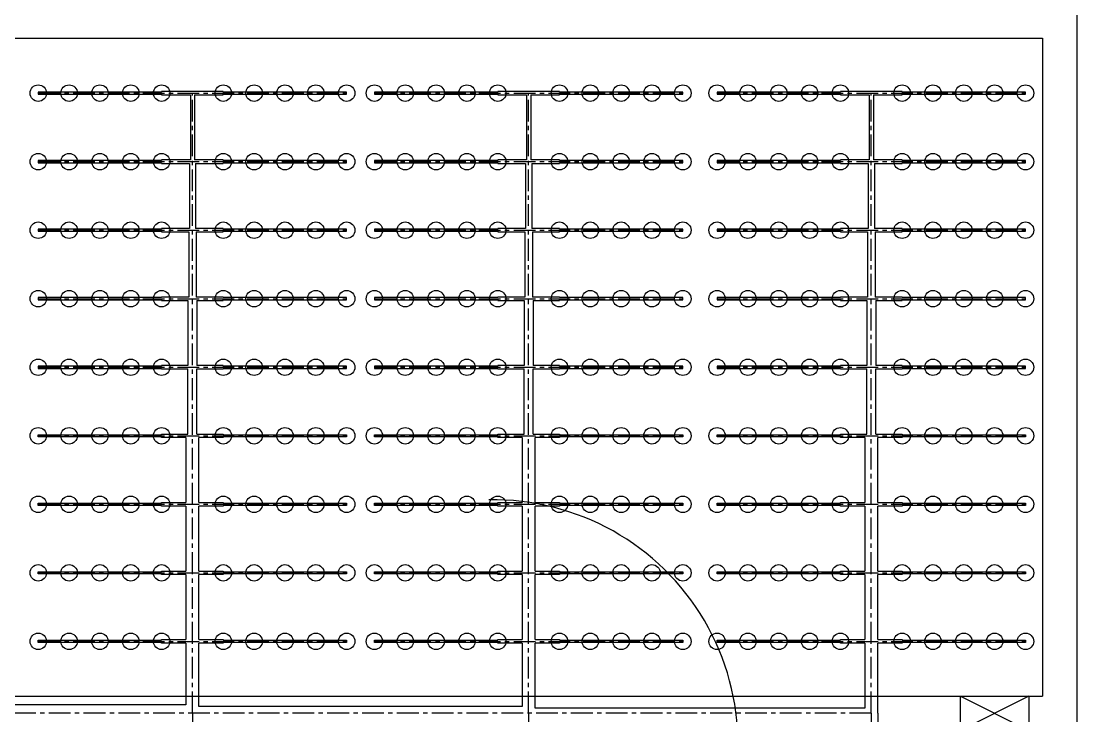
# Model space of a CAD drawing. Header units: millimetres. Extents: x -299291 to 688124, y -407813 to 623474.
# Drawn here: x 251554 to 266959, y 227644 to 237782 of the extents above; entities that cross this region are included whole.
import ezdxf

# ---------------------------------------------------------------- set-up
doc = ezdxf.new("R2010")
doc.units = ezdxf.units.MM
doc.linetypes.add('CENTER', pattern=[50.8, 31.75, -6.35, 6.35, -6.35])
doc.layers.add('轴线', color=6, linetype='CENTER')

msp = doc.modelspace()

# ---------------------------------------------------------------- linework, layer by layer
at = {"lineweight": -3}
for p, q in [((266959.037, 241082.906), (266959.037, 215182.062)), ((266459.037, 237532.406), (266459.037, 227931.406))]:
    msp.add_line(p, q, dxfattribs=at)
at = {"lineweight": -3, "ltscale": 100}
for p, q in [((186459.037, 237532.406), (266459.037, 237532.406)), ((186459.037, 227931.406), (266459.037, 227931.406))]:
    msp.add_line(p, q, dxfattribs=at)
at = {"ltscale": 10}
for p, q in [((251804.037, 236747.406), (251804.037, 236715.406)), ((253604.037, 236747.406), (251804.037, 236747.406)), ((251804.037, 236715.406), (253604.037, 236715.406)), ((254504.037, 236756.406), (253604.037, 236756.406)), ((253604.037, 236756.406), (253604.037, 236747.406)), ((253604.037, 236715.406), (253604.037, 236706.406)), ((253604.037, 236706.406), (254024.037, 236706.406)), ((254024.037, 236706.406), (254024.037, 235756.406)), ((254084.037, 236706.406), (254504.037, 236706.406)), ((254084.037, 236706.406), (254084.037, 235756.406)), ((254504.037, 236747.406), (254504.037, 236756.406)), ((256304.037, 236747.406), (254504.037, 236747.406)), ((254504.037, 236706.406), (254504.037, 236715.406)), ((254504.037, 236715.406), (256304.037, 236715.406)), ((256304.037, 236715.406), (256304.037, 236747.406)), ((256709.037, 236747.406), (256709.037, 236715.406)), ((258509.037, 236747.406), (256709.037, 236747.406)), ((256709.037, 236715.406), (258509.037, 236715.406)), ((259409.037, 236756.406), (258509.037, 236756.406)), ((258509.037, 236756.406), (258509.037, 236747.406)), ((258509.037, 236715.406), (258509.037, 236706.406)), ((258509.037, 236706.406), (258929.037, 236706.406)), ((258929.037, 236706.406), (258929.037, 235756.406)), ((258989.037, 236706.406), (259409.037, 236706.406)), ((258989.037, 236706.406), (258989.037, 235756.406)), ((259409.037, 236747.406), (259409.037, 236756.406)), ((261209.037, 236747.406), (259409.037, 236747.406)), ((259409.037, 236706.406), (259409.037, 236715.406)), ((259409.037, 236715.406), (261209.037, 236715.406)), ((261209.037, 236715.406), (261209.037, 236747.406)), ((261709.037, 236747.406), (261709.037, 236715.406)), ((263509.037, 236747.406), (261709.037, 236747.406)), ((261709.037, 236715.406), (263509.037, 236715.406)), ((264409.037, 236756.406), (263509.037, 236756.406)), ((263509.037, 236756.406), (263509.037, 236747.406)), ((263509.037, 236715.406), (263509.037, 236706.406)), ((263509.037, 236706.406), (263929.037, 236706.406)), ((263929.037, 236706.406), (263929.037, 235756.406)), ((263989.037, 236706.406), (264409.037, 236706.406)), ((263989.037, 236706.406), (263989.037, 235756.406)), ((264409.037, 236747.406), (264409.037, 236756.406)), ((266209.037, 236747.406), (264409.037, 236747.406)), ((264409.037, 236706.406), (264409.037, 236715.406)), ((264409.037, 236715.406), (266209.037, 236715.406)), ((266209.037, 236715.406), (266209.037, 236747.406)), ((251804.037, 235747.406), (251804.037, 235715.406)), ((253604.037, 235747.406), (251804.037, 235747.406)), ((251804.037, 235715.406), (253604.037, 235715.406)), ((254024.037, 235756.406), (253604.037, 235756.406)), ((253604.037, 235756.406), (253604.037, 235747.406)), ((253604.037, 235715.406), (253604.037, 235706.406)), ((253604.037, 235706.406), (254009.037, 235706.406)), ((254009.037, 235706.406), (254009.037, 234756.406)), ((254504.037, 235756.406), (254084.037, 235756.406)), ((254099.037, 235706.406), (254504.037, 235706.406)), ((254099.037, 235706.406), (254099.037, 234756.406)), ((254504.037, 235747.406), (254504.037, 235756.406)), ((256304.037, 235747.406), (254504.037, 235747.406)), ((254504.037, 235706.406), (254504.037, 235715.406)), ((254504.037, 235715.406), (256304.037, 235715.406)), ((256304.037, 235715.406), (256304.037, 235747.406)), ((256709.037, 235747.406), (256709.037, 235715.406)), ((258509.037, 235747.406), (256709.037, 235747.406)), ((256709.037, 235715.406), (258509.037, 235715.406)), ((258929.037, 235756.406), (258509.037, 235756.406)), ((258509.037, 235756.406), (258509.037, 235747.406)), ((258509.037, 235715.406), (258509.037, 235706.406)), ((258509.037, 235706.406), (258914.037, 235706.406)), ((258914.037, 235706.406), (258914.037, 234756.406)), ((259409.037, 235756.406), (258989.037, 235756.406)), ((259004.037, 235706.406), (259409.037, 235706.406)), ((259004.037, 235706.406), (259004.037, 234756.406)), ((259409.037, 235747.406), (259409.037, 235756.406)), ((261209.037, 235747.406), (259409.037, 235747.406)), ((259409.037, 235706.406), (259409.037, 235715.406)), ((259409.037, 235715.406), (261209.037, 235715.406)), ((261209.037, 235715.406), (261209.037, 235747.406)), ((261709.037, 235747.406), (261709.037, 235715.406)), ((263509.037, 235747.406), (261709.037, 235747.406)), ((261709.037, 235715.406), (263509.037, 235715.406)), ((263929.037, 235756.406), (263509.037, 235756.406)), ((263509.037, 235756.406), (263509.037, 235747.406)), ((263509.037, 235715.406), (263509.037, 235706.406)), ((263509.037, 235706.406), (263914.037, 235706.406)), ((263914.037, 235706.406), (263914.037, 234756.406)), ((264409.037, 235756.406), (263989.037, 235756.406)), ((264004.037, 235706.406), (264409.037, 235706.406)), ((264004.037, 235706.406), (264004.037, 234756.406)), ((264409.037, 235747.406), (264409.037, 235756.406)), ((266209.037, 235747.406), (264409.037, 235747.406)), ((264409.037, 235706.406), (264409.037, 235715.406)), ((264409.037, 235715.406), (266209.037, 235715.406)), ((266209.037, 235715.406), (266209.037, 235747.406)), ((251804.037, 234747.406), (251804.037, 234715.406)), ((253604.037, 234747.406), (251804.037, 234747.406)), ((251804.037, 234715.406), (253604.037, 234715.406)), ((254009.037, 234756.406), (253604.037, 234756.406)), ((253604.037, 234756.406), (253604.037, 234747.406)), ((253604.037, 234715.406), (253604.037, 234706.406)), ((253604.037, 234706.406), (253999.037, 234706.406)), ((253999.037, 234706.406), (253999.037, 233756.406)), ((254504.037, 234756.406), (254099.037, 234756.406)), ((254109.037, 234706.406), (254504.037, 234706.406)), ((254109.037, 234706.406), (254109.037, 233756.406)), ((254504.037, 234747.406), (254504.037, 234756.406)), ((256304.037, 234747.406), (254504.037, 234747.406)), ((254504.037, 234706.406), (254504.037, 234715.406)), ((254504.037, 234715.406), (256304.037, 234715.406)), ((256304.037, 234715.406), (256304.037, 234747.406)), ((256709.037, 234747.406), (256709.037, 234715.406)), ((258509.037, 234747.406), (256709.037, 234747.406)), ((256709.037, 234715.406), (258509.037, 234715.406)), ((258914.037, 234756.406), (258509.037, 234756.406)), ((258509.037, 234756.406), (258509.037, 234747.406)), ((258509.037, 234715.406), (258509.037, 234706.406)), ((258509.037, 234706.406), (258904.037, 234706.406)), ((258904.037, 234706.406), (258904.037, 233756.406)), ((259409.037, 234756.406), (259004.037, 234756.406)), ((259014.037, 234706.406), (259409.037, 234706.406)), ((259014.037, 234706.406), (259014.037, 233756.406)), ((259409.037, 234747.406), (259409.037, 234756.406)), ((261209.037, 234747.406), (259409.037, 234747.406)), ((259409.037, 234706.406), (259409.037, 234715.406)), ((259409.037, 234715.406), (261209.037, 234715.406)), ((261209.037, 234715.406), (261209.037, 234747.406)), ((261709.037, 234747.406), (261709.037, 234715.406)), ((263509.037, 234747.406), (261709.037, 234747.406)), ((261709.037, 234715.406), (263509.037, 234715.406)), ((263914.037, 234756.406), (263509.037, 234756.406)), ((263509.037, 234756.406), (263509.037, 234747.406)), ((263509.037, 234715.406), (263509.037, 234706.406)), ((263509.037, 234706.406), (263904.037, 234706.406)), ((263904.037, 234706.406), (263904.037, 233756.406)), ((264409.037, 234756.406), (264004.037, 234756.406)), ((264014.037, 234706.406), (264409.037, 234706.406)), ((264014.037, 234706.406), (264014.037, 233756.406)), ((264409.037, 234747.406), (264409.037, 234756.406)), ((266209.037, 234747.406), (264409.037, 234747.406)), ((264409.037, 234706.406), (264409.037, 234715.406)), ((264409.037, 234715.406), (266209.037, 234715.406)), ((266209.037, 234715.406), (266209.037, 234747.406)), ((251804.037, 233747.406), (251804.037, 233715.406)), ((253604.037, 233747.406), (251804.037, 233747.406)), ((251804.037, 233715.406), (253604.037, 233715.406)), ((253999.037, 233756.406), (253604.037, 233756.406)), ((253604.037, 233756.406), (253604.037, 233747.406)), ((253604.037, 233715.406), (253604.037, 233706.406)), ((253604.037, 233706.406), (253989.037, 233706.406)), ((253989.037, 233706.406), (253989.037, 232756.406)), ((254504.037, 233756.406), (254109.037, 233756.406)), ((254119.037, 233706.406), (254504.037, 233706.406)), ((254119.037, 233706.406), (254119.037, 232756.406)), ((254504.037, 233747.406), (254504.037, 233756.406)), ((256304.037, 233747.406), (254504.037, 233747.406)), ((254504.037, 233706.406), (254504.037, 233715.406)), ((254504.037, 233715.406), (256304.037, 233715.406)), ((256304.037, 233715.406), (256304.037, 233747.406)), ((256709.037, 233747.406), (256709.037, 233715.406)), ((258509.037, 233747.406), (256709.037, 233747.406)), ((256709.037, 233715.406), (258509.037, 233715.406)), ((258904.037, 233756.406), (258509.037, 233756.406)), ((258509.037, 233756.406), (258509.037, 233747.406)), ((258509.037, 233715.406), (258509.037, 233706.406)), ((258509.037, 233706.406), (258894.037, 233706.406)), ((258894.037, 233706.406), (258894.037, 232756.406)), ((259409.037, 233756.406), (259014.037, 233756.406)), ((259024.037, 233706.406), (259409.037, 233706.406)), ((259024.037, 233706.406), (259024.037, 232756.406)), ((259409.037, 233747.406), (259409.037, 233756.406)), ((261209.037, 233747.406), (259409.037, 233747.406)), ((259409.037, 233706.406), (259409.037, 233715.406)), ((259409.037, 233715.406), (261209.037, 233715.406)), ((261209.037, 233715.406), (261209.037, 233747.406)), ((261709.037, 233747.406), (261709.037, 233715.406)), ((263509.037, 233747.406), (261709.037, 233747.406)), ((261709.037, 233715.406), (263509.037, 233715.406)), ((263904.037, 233756.406), (263509.037, 233756.406)), ((263509.037, 233756.406), (263509.037, 233747.406)), ((263509.037, 233715.406), (263509.037, 233706.406)), ((263509.037, 233706.406), (263894.037, 233706.406)), ((263894.037, 233706.406), (263894.037, 232756.406)), ((264409.037, 233756.406), (264014.037, 233756.406)), ((264024.037, 233706.406), (264409.037, 233706.406)), ((264024.037, 233706.406), (264024.037, 232756.406)), ((264409.037, 233747.406), (264409.037, 233756.406)), ((266209.037, 233747.406), (264409.037, 233747.406)), ((264409.037, 233706.406), (264409.037, 233715.406)), ((264409.037, 233715.406), (266209.037, 233715.406)), ((266209.037, 233715.406), (266209.037, 233747.406)), ((251804.037, 232747.406), (251804.037, 232715.406)), ((253604.037, 232747.406), (251804.037, 232747.406)), ((251804.037, 232715.406), (253604.037, 232715.406)), ((253989.037, 232756.406), (253604.037, 232756.406)), ((253604.037, 232756.406), (253604.037, 232747.406)), ((253604.037, 232715.406), (253604.037, 232706.406)), ((253604.037, 232706.406), (253989.037, 232706.406)), ((253989.037, 231756.406), (253989.037, 232706.406)), ((254504.037, 232756.406), (254119.037, 232756.406)), ((254119.037, 232706.406), (254504.037, 232706.406)), ((254119.037, 231756.406), (254119.037, 232706.406)), ((254504.037, 232747.406), (254504.037, 232756.406)), ((256304.037, 232747.406), (254504.037, 232747.406)), ((254504.037, 232706.406), (254504.037, 232715.406)), ((254504.037, 232715.406), (256304.037, 232715.406)), ((256304.037, 232715.406), (256304.037, 232747.406)), ((256709.037, 232747.406), (256709.037, 232715.406)), ((258509.037, 232747.406), (256709.037, 232747.406)), ((256709.037, 232715.406), (258509.037, 232715.406)), ((258894.037, 232756.406), (258509.037, 232756.406)), ((258509.037, 232756.406), (258509.037, 232747.406)), ((258509.037, 232715.406), (258509.037, 232706.406)), ((258509.037, 232706.406), (258894.037, 232706.406)), ((258894.037, 231756.406), (258894.037, 232706.406)), ((259409.037, 232756.406), (259024.037, 232756.406)), ((259024.037, 232706.406), (259409.037, 232706.406)), ((259024.037, 231756.406), (259024.037, 232706.406)), ((259409.037, 232747.406), (259409.037, 232756.406)), ((261209.037, 232747.406), (259409.037, 232747.406)), ((259409.037, 232706.406), (259409.037, 232715.406)), ((259409.037, 232715.406), (261209.037, 232715.406)), ((261209.037, 232715.406), (261209.037, 232747.406)), ((261709.037, 232747.406), (261709.037, 232715.406)), ((263509.037, 232747.406), (261709.037, 232747.406)), ((261709.037, 232715.406), (263509.037, 232715.406)), ((263894.037, 232756.406), (263509.037, 232756.406)), ((263509.037, 232756.406), (263509.037, 232747.406)), ((263509.037, 232715.406), (263509.037, 232706.406)), ((263509.037, 232706.406), (263894.037, 232706.406)), ((263894.037, 231756.406), (263894.037, 232706.406)), ((264409.037, 232756.406), (264024.037, 232756.406)), ((264024.037, 232706.406), (264409.037, 232706.406)), ((264024.037, 231756.406), (264024.037, 232706.406)), ((264409.037, 232747.406), (264409.037, 232756.406)), ((266209.037, 232747.406), (264409.037, 232747.406)), ((264409.037, 232706.406), (264409.037, 232715.406)), ((264409.037, 232715.406), (266209.037, 232715.406)), ((266209.037, 232715.406), (266209.037, 232747.406)), ((251804.037, 231715.406), (251804.037, 231747.406)), ((251804.037, 231747.406), (253604.037, 231747.406)), ((253604.037, 231715.406), (251804.037, 231715.406)), ((253604.037, 231747.406), (253604.037, 231756.406)), ((253604.037, 231756.406), (253989.037, 231756.406)), ((253604.037, 231706.406), (253604.037, 231715.406)), ((253959.037, 231706.406), (253604.037, 231706.406)), ((253959.037, 231706.406), (253959.037, 230756.406)), ((254119.037, 231756.406), (254504.037, 231756.406)), ((254504.037, 231706.406), (254149.037, 231706.406)), ((254149.037, 230756.406), (254149.037, 231706.406)), ((254504.037, 231756.406), (254504.037, 231747.406)), ((254504.037, 231747.406), (256304.037, 231747.406)), ((256304.037, 231715.406), (254504.037, 231715.406)), ((254504.037, 231715.406), (254504.037, 231706.406)), ((256304.037, 231747.406), (256304.037, 231715.406)), ((256709.037, 231715.406), (256709.037, 231747.406)), ((256709.037, 231747.406), (258509.037, 231747.406)), ((258509.037, 231715.406), (256709.037, 231715.406)), ((258509.037, 231747.406), (258509.037, 231756.406)), ((258509.037, 231756.406), (258894.037, 231756.406)), ((258509.037, 231706.406), (258509.037, 231715.406)), ((258864.037, 231706.406), (258509.037, 231706.406)), ((258864.037, 231706.406), (258864.037, 230756.406)), ((259024.037, 231756.406), (259409.037, 231756.406)), ((259409.037, 231706.406), (259054.037, 231706.406)), ((259054.037, 230756.406), (259054.037, 231706.406)), ((259409.037, 231756.406), (259409.037, 231747.406)), ((259409.037, 231747.406), (261209.037, 231747.406)), ((261209.037, 231715.406), (259409.037, 231715.406)), ((259409.037, 231715.406), (259409.037, 231706.406)), ((261209.037, 231747.406), (261209.037, 231715.406)), ((261709.037, 231715.406), (261709.037, 231747.406)), ((261709.037, 231747.406), (263509.037, 231747.406)), ((263509.037, 231715.406), (261709.037, 231715.406)), ((263509.037, 231747.406), (263509.037, 231756.406)), ((263509.037, 231756.406), (263894.037, 231756.406)), ((263509.037, 231706.406), (263509.037, 231715.406)), ((263864.037, 231706.406), (263509.037, 231706.406)), ((263864.037, 231706.406), (263864.037, 230756.406)), ((264024.037, 231756.406), (264409.037, 231756.406)), ((264409.037, 231706.406), (264054.037, 231706.406)), ((264054.037, 230756.406), (264054.037, 231706.406)), ((264409.037, 231756.406), (264409.037, 231747.406)), ((264409.037, 231747.406), (266209.037, 231747.406)), ((266209.037, 231715.406), (264409.037, 231715.406)), ((264409.037, 231715.406), (264409.037, 231706.406)), ((266209.037, 231747.406), (266209.037, 231715.406)), ((251804.037, 230715.406), (251804.037, 230747.406)), ((251804.037, 230747.406), (253604.037, 230747.406)), ((253604.037, 230715.406), (251804.037, 230715.406)), ((253604.037, 230747.406), (253604.037, 230756.406)), ((253604.037, 230756.406), (253959.037, 230756.406)), ((253604.037, 230706.406), (253604.037, 230715.406)), ((253959.037, 230706.406), (253604.037, 230706.406)), ((253959.037, 230706.406), (253959.037, 229756.406)), ((254149.037, 230756.406), (254504.037, 230756.406)), ((254504.037, 230706.406), (254149.037, 230706.406)), ((254149.037, 229756.406), (254149.037, 230706.406)), ((254504.037, 230756.406), (254504.037, 230747.406)), ((254504.037, 230747.406), (256304.037, 230747.406)), ((256304.037, 230715.406), (254504.037, 230715.406)), ((254504.037, 230715.406), (254504.037, 230706.406)), ((256304.037, 230747.406), (256304.037, 230715.406)), ((256709.037, 230715.406), (256709.037, 230747.406)), ((256709.037, 230747.406), (258509.037, 230747.406)), ((258509.037, 230715.406), (256709.037, 230715.406)), ((258509.037, 230747.406), (258509.037, 230756.406)), ((258509.037, 230756.406), (258864.037, 230756.406)), ((258509.037, 230706.406), (258509.037, 230715.406)), ((258864.037, 230706.406), (258509.037, 230706.406)), ((258864.037, 230706.406), (258864.037, 229756.406)), ((259054.037, 230756.406), (259409.037, 230756.406)), ((259409.037, 230706.406), (259054.037, 230706.406)), ((259054.037, 229756.406), (259054.037, 230706.406)), ((259409.037, 230756.406), (259409.037, 230747.406)), ((259409.037, 230747.406), (261209.037, 230747.406)), ((261209.037, 230715.406), (259409.037, 230715.406)), ((259409.037, 230715.406), (259409.037, 230706.406)), ((261209.037, 230747.406), (261209.037, 230715.406)), ((261709.037, 230715.406), (261709.037, 230747.406)), ((261709.037, 230747.406), (263509.037, 230747.406)), ((263509.037, 230715.406), (261709.037, 230715.406)), ((263509.037, 230747.406), (263509.037, 230756.406)), ((263509.037, 230756.406), (263864.037, 230756.406)), ((263509.037, 230706.406), (263509.037, 230715.406)), ((263864.037, 230706.406), (263509.037, 230706.406)), ((263864.037, 230706.406), (263864.037, 229756.406)), ((264054.037, 230756.406), (264409.037, 230756.406)), ((264409.037, 230706.406), (264054.037, 230706.406)), ((264054.037, 229756.406), (264054.037, 230706.406)), ((264409.037, 230756.406), (264409.037, 230747.406)), ((264409.037, 230747.406), (266209.037, 230747.406)), ((266209.037, 230715.406), (264409.037, 230715.406)), ((264409.037, 230715.406), (264409.037, 230706.406)), ((266209.037, 230747.406), (266209.037, 230715.406)), ((251804.037, 229715.406), (251804.037, 229747.406)), ((251804.037, 229747.406), (253604.037, 229747.406)), ((253604.037, 229715.406), (251804.037, 229715.406)), ((253604.037, 229747.406), (253604.037, 229756.406)), ((253604.037, 229756.406), (253959.037, 229756.406)), ((253604.037, 229706.406), (253604.037, 229715.406)), ((253959.037, 229706.406), (253604.037, 229706.406)), ((253959.037, 229706.406), (253959.037, 228756.406)), ((254149.037, 229756.406), (254504.037, 229756.406)), ((254504.037, 229706.406), (254149.037, 229706.406)), ((254149.037, 228756.406), (254149.037, 229706.406)), ((254504.037, 229756.406), (254504.037, 229747.406)), ((254504.037, 229747.406), (256304.037, 229747.406)), ((256304.037, 229715.406), (254504.037, 229715.406)), ((254504.037, 229715.406), (254504.037, 229706.406)), ((256304.037, 229747.406), (256304.037, 229715.406)), ((256709.037, 229715.406), (256709.037, 229747.406)), ((256709.037, 229747.406), (258509.037, 229747.406)), ((258509.037, 229715.406), (256709.037, 229715.406)), ((258509.037, 229747.406), (258509.037, 229756.406)), ((258509.037, 229756.406), (258864.037, 229756.406)), ((258509.037, 229706.406), (258509.037, 229715.406)), ((258864.037, 229706.406), (258509.037, 229706.406)), ((258864.037, 229706.406), (258864.037, 228756.406)), ((259054.037, 229756.406), (259409.037, 229756.406)), ((259409.037, 229706.406), (259054.037, 229706.406)), ((259054.037, 228756.406), (259054.037, 229706.406)), ((259409.037, 229756.406), (259409.037, 229747.406)), ((259409.037, 229747.406), (261209.037, 229747.406)), ((261209.037, 229715.406), (259409.037, 229715.406)), ((259409.037, 229715.406), (259409.037, 229706.406)), ((261209.037, 229747.406), (261209.037, 229715.406)), ((261709.037, 229715.406), (261709.037, 229747.406)), ((261709.037, 229747.406), (263509.037, 229747.406)), ((263509.037, 229715.406), (261709.037, 229715.406)), ((263509.037, 229747.406), (263509.037, 229756.406)), ((263509.037, 229756.406), (263864.037, 229756.406)), ((263509.037, 229706.406), (263509.037, 229715.406)), ((263864.037, 229706.406), (263509.037, 229706.406)), ((263864.037, 229706.406), (263864.037, 228756.406)), ((264054.037, 229756.406), (264409.037, 229756.406)), ((264409.037, 229706.406), (264054.037, 229706.406)), ((264054.037, 228756.406), (264054.037, 229706.406)), ((264409.037, 229756.406), (264409.037, 229747.406)), ((264409.037, 229747.406), (266209.037, 229747.406)), ((266209.037, 229715.406), (264409.037, 229715.406)), ((264409.037, 229715.406), (264409.037, 229706.406)), ((266209.037, 229747.406), (266209.037, 229715.406)), ((251804.037, 228715.406), (251804.037, 228747.406)), ((251804.037, 228747.406), (253604.037, 228747.406)), ((253604.037, 228715.406), (251804.037, 228715.406)), ((253604.037, 228747.406), (253604.037, 228756.406)), ((253604.037, 228756.406), (253959.037, 228756.406)), ((253604.037, 228706.406), (253604.037, 228715.406)), ((253959.037, 228706.406), (253604.037, 228706.406)), ((253959.037, 228706.406), (253959.037, 227806.406)), ((254149.037, 228756.406), (254504.037, 228756.406)), ((254504.037, 228706.406), (254149.037, 228706.406)), ((254149.037, 227781.406), (254149.037, 228706.406)), ((254504.037, 228756.406), (254504.037, 228747.406)), ((254504.037, 228747.406), (256304.037, 228747.406)), ((256304.037, 228715.406), (254504.037, 228715.406)), ((254504.037, 228715.406), (254504.037, 228706.406)), ((256304.037, 228747.406), (256304.037, 228715.406)), ((256709.037, 228715.406), (256709.037, 228747.406)), ((256709.037, 228747.406), (258509.037, 228747.406)), ((258509.037, 228715.406), (256709.037, 228715.406)), ((258509.037, 228747.406), (258509.037, 228756.406)), ((258509.037, 228756.406), (258864.037, 228756.406)), ((258509.037, 228706.406), (258509.037, 228715.406)), ((258864.037, 228706.406), (258509.037, 228706.406)), ((258864.037, 228706.406), (258864.037, 227781.406)), ((259054.037, 228756.406), (259409.037, 228756.406)), ((259409.037, 228706.406), (259054.037, 228706.406)), ((259054.037, 227756.406), (259054.037, 228706.406)), ((259409.037, 228756.406), (259409.037, 228747.406)), ((259409.037, 228747.406), (261209.037, 228747.406)), ((261209.037, 228715.406), (259409.037, 228715.406)), ((259409.037, 228715.406), (259409.037, 228706.406)), ((261209.037, 228747.406), (261209.037, 228715.406)), ((261709.037, 228715.406), (261709.037, 228747.406)), ((261709.037, 228747.406), (263509.037, 228747.406)), ((263509.037, 228715.406), (261709.037, 228715.406)), ((263509.037, 228747.406), (263509.037, 228756.406)), ((263509.037, 228756.406), (263864.037, 228756.406)), ((263509.037, 228706.406), (263509.037, 228715.406)), ((263864.037, 228706.406), (263509.037, 228706.406)), ((263864.037, 228706.406), (263864.037, 227756.406)), ((264054.037, 228756.406), (264409.037, 228756.406)), ((264409.037, 228706.406), (264054.037, 228706.406)), ((264054.037, 227681.406), (264054.037, 228706.406)), ((264409.037, 228756.406), (264409.037, 228747.406)), ((264409.037, 228747.406), (266209.037, 228747.406)), ((266209.037, 228715.406), (264409.037, 228715.406)), ((264409.037, 228715.406), (264409.037, 228706.406)), ((266209.037, 228747.406), (266209.037, 228715.406)), ((253959.037, 227806.406), (249149.037, 227806.406)), ((258864.037, 227781.406), (254149.037, 227781.406)), ((263864.037, 227756.406), (259054.037, 227756.406)), ((264054.037, 227681.406), (264054.037, 226656.406))]:
    msp.add_line(p, q, dxfattribs=at)
for centre in [(251804.037, 236731.406), (252254.037, 236731.406), (252704.037, 236731.406), (253154.037, 236731.406), (253604.037, 236731.406), (254504.037, 236731.406), (254954.037, 236731.406), (255404.037, 236731.406), (255854.037, 236731.406), (256304.037, 236731.406), (256709.037, 236731.406), (257159.037, 236731.406), (257609.037, 236731.406), (258059.037, 236731.406), (258509.037, 236731.406), (259409.037, 236731.406), (259859.037, 236731.406), (260309.037, 236731.406), (260759.037, 236731.406), (261209.037, 236731.406), (261709.037, 236731.406), (262159.037, 236731.406), (262609.037, 236731.406), (263059.037, 236731.406), (263509.037, 236731.406), (264409.037, 236731.406), (264859.037, 236731.406), (265309.037, 236731.406), (265759.037, 236731.406), (266209.037, 236731.406), (251804.037, 235731.406), (252254.037, 235731.406), (252704.037, 235731.406), (253154.037, 235731.406), (253604.037, 235731.406), (254504.037, 235731.406), (254954.037, 235731.406), (255404.037, 235731.406), (255854.037, 235731.406), (256304.037, 235731.406), (256709.037, 235731.406), (257159.037, 235731.406), (257609.037, 235731.406), (258059.037, 235731.406), (258509.037, 235731.406), (259409.037, 235731.406), (259859.037, 235731.406), (260309.037, 235731.406), (260759.037, 235731.406), (261209.037, 235731.406), (261709.037, 235731.406), (262159.037, 235731.406), (262609.037, 235731.406), (263059.037, 235731.406), (263509.037, 235731.406), (264409.037, 235731.406), (264859.037, 235731.406), (265309.037, 235731.406), (265759.037, 235731.406), (266209.037, 235731.406), (251804.037, 234731.406), (252254.037, 234731.406), (252704.037, 234731.406), (253154.037, 234731.406), (253604.037, 234731.406), (254504.037, 234731.406), (254954.037, 234731.406), (255404.037, 234731.406), (255854.037, 234731.406), (256304.037, 234731.406), (256709.037, 234731.406), (257159.037, 234731.406), (257609.037, 234731.406), (258059.037, 234731.406), (258509.037, 234731.406), (259409.037, 234731.406), (259859.037, 234731.406), (260309.037, 234731.406), (260759.037, 234731.406), (261209.037, 234731.406), (261709.037, 234731.406), (262159.037, 234731.406), (262609.037, 234731.406), (263059.037, 234731.406), (263509.037, 234731.406), (264409.037, 234731.406), (264859.037, 234731.406), (265309.037, 234731.406), (265759.037, 234731.406), (266209.037, 234731.406), (251804.037, 233731.406), (252254.037, 233731.406), (252704.037, 233731.406), (253154.037, 233731.406), (253604.037, 233731.406), (254504.037, 233731.406), (254954.037, 233731.406), (255404.037, 233731.406), (255854.037, 233731.406), (256304.037, 233731.406), (256709.037, 233731.406), (257159.037, 233731.406), (257609.037, 233731.406), (258059.037, 233731.406), (258509.037, 233731.406), (259409.037, 233731.406), (259859.037, 233731.406), (260309.037, 233731.406), (260759.037, 233731.406), (261209.037, 233731.406), (261709.037, 233731.406), (262159.037, 233731.406), (262609.037, 233731.406), (263059.037, 233731.406), (263509.037, 233731.406), (264409.037, 233731.406), (264859.037, 233731.406), (265309.037, 233731.406), (265759.037, 233731.406), (266209.037, 233731.406), (251804.037, 232731.406), (252254.037, 232731.406), (252704.037, 232731.406), (253154.037, 232731.406), (253604.037, 232731.406), (254504.037, 232731.406), (254954.037, 232731.406), (255404.037, 232731.406), (255854.037, 232731.406), (256304.037, 232731.406), (256709.037, 232731.406), (257159.037, 232731.406), (257609.037, 232731.406), (258059.037, 232731.406), (258509.037, 232731.406), (259409.037, 232731.406), (259859.037, 232731.406), (260309.037, 232731.406), (260759.037, 232731.406), (261209.037, 232731.406), (261709.037, 232731.406), (262159.037, 232731.406), (262609.037, 232731.406), (263059.037, 232731.406), (263509.037, 232731.406), (264409.037, 232731.406), (264859.037, 232731.406), (265309.037, 232731.406), (265759.037, 232731.406), (266209.037, 232731.406), (251804.037, 231731.406), (252254.037, 231731.406), (252704.037, 231731.406), (253154.037, 231731.406), (253604.037, 231731.406), (254504.037, 231731.406), (254954.037, 231731.406), (255404.037, 231731.406), (255854.037, 231731.406), (256304.037, 231731.406), (256709.037, 231731.406), (257159.037, 231731.406), (257609.037, 231731.406), (258059.037, 231731.406), (258509.037, 231731.406), (259409.037, 231731.406), (259859.037, 231731.406), (260309.037, 231731.406), (260759.037, 231731.406), (261209.037, 231731.406), (261709.037, 231731.406), (262159.037, 231731.406), (262609.037, 231731.406), (263059.037, 231731.406), (263509.037, 231731.406), (264409.037, 231731.406), (264859.037, 231731.406), (265309.037, 231731.406), (265759.037, 231731.406), (266209.037, 231731.406), (251804.037, 230731.406), (252254.037, 230731.406), (252704.037, 230731.406), (253154.037, 230731.406), (253604.037, 230731.406), (254504.037, 230731.406), (254954.037, 230731.406), (255404.037, 230731.406), (255854.037, 230731.406), (256304.037, 230731.406), (256709.037, 230731.406), (257159.037, 230731.406), (257609.037, 230731.406), (258059.037, 230731.406), (258509.037, 230731.406), (259409.037, 230731.406), (259859.037, 230731.406), (260309.037, 230731.406), (260759.037, 230731.406), (261209.037, 230731.406), (261709.037, 230731.406), (262159.037, 230731.406), (262609.037, 230731.406), (263059.037, 230731.406), (263509.037, 230731.406), (264409.037, 230731.406), (264859.037, 230731.406), (265309.037, 230731.406), (265759.037, 230731.406), (266209.037, 230731.406), (251804.037, 229731.406), (252254.037, 229731.406), (252704.037, 229731.406), (253154.037, 229731.406), (253604.037, 229731.406), (254504.037, 229731.406), (254954.037, 229731.406), (255404.037, 229731.406), (255854.037, 229731.406), (256304.037, 229731.406), (256709.037, 229731.406), (257159.037, 229731.406), (257609.037, 229731.406), (258059.037, 229731.406), (258509.037, 229731.406), (259409.037, 229731.406), (259859.037, 229731.406), (260309.037, 229731.406), (260759.037, 229731.406), (261209.037, 229731.406), (261709.037, 229731.406), (262159.037, 229731.406), (262609.037, 229731.406), (263059.037, 229731.406), (263509.037, 229731.406), (264409.037, 229731.406), (264859.037, 229731.406), (265309.037, 229731.406), (265759.037, 229731.406), (266209.037, 229731.406), (251804.037, 228731.406), (252254.037, 228731.406), (252704.037, 228731.406), (253154.037, 228731.406), (253604.037, 228731.406), (254504.037, 228731.406), (254954.037, 228731.406), (255404.037, 228731.406), (255854.037, 228731.406), (256304.037, 228731.406), (256709.037, 228731.406), (257159.037, 228731.406), (257609.037, 228731.406), (258059.037, 228731.406), (258509.037, 228731.406), (259409.037, 228731.406), (259859.037, 228731.406), (260309.037, 228731.406), (260759.037, 228731.406), (261209.037, 228731.406), (261709.037, 228731.406), (262159.037, 228731.406), (262609.037, 228731.406), (263059.037, 228731.406), (263509.037, 228731.406), (264409.037, 228731.406), (264859.037, 228731.406), (265309.037, 228731.406), (265759.037, 228731.406), (266209.037, 228731.406)]:
    msp.add_circle(centre, 120, dxfattribs=at)
at = {"color": 7, "lineweight": -3}
msp.add_arc((258448.065, 227231.406), 3565.52, 268.8787302, 91.1212698, dxfattribs=at)
at = {"layer": 'Defpoints', "ltscale": 10}
for p, q in [((265259.037, 227431.406), (265259.037, 227931.406)), ((265259.037, 227931.406), (266259.037, 227431.406)), ((266259.037, 227931.406), (265259.037, 227431.406)), ((266259.037, 227931.406), (266259.037, 227431.406))]:
    msp.add_line(p, q, dxfattribs=at)
at = {"layer": '轴线', "ltscale": 10}
for p, q in [((251804.037, 236731.406), (256304.037, 236731.406)), ((254054.037, 227681.406), (254054.037, 236731.406)), ((256709.037, 236731.406), (261209.037, 236731.406)), ((258959.037, 227681.406), (258959.037, 236731.406)), ((261709.037, 236731.406), (266209.037, 236731.406)), ((263959.037, 227681.406), (263959.037, 236731.406)), ((251804.037, 235731.406), (256304.037, 235731.406)), ((251804.037, 235731.406), (256304.037, 235731.406)), ((256709.037, 235731.406), (261209.037, 235731.406)), ((256709.037, 235731.406), (261209.037, 235731.406)), ((261709.037, 235731.406), (266209.037, 235731.406)), ((261709.037, 235731.406), (266209.037, 235731.406)), ((251804.037, 234731.406), (256304.037, 234731.406)), ((251804.037, 234731.406), (256304.037, 234731.406)), ((256709.037, 234731.406), (261209.037, 234731.406)), ((256709.037, 234731.406), (261209.037, 234731.406)), ((261709.037, 234731.406), (266209.037, 234731.406)), ((261709.037, 234731.406), (266209.037, 234731.406)), ((251804.037, 233731.406), (256304.037, 233731.406)), ((251804.037, 233731.406), (256304.037, 233731.406)), ((256709.037, 233731.406), (261209.037, 233731.406)), ((256709.037, 233731.406), (261209.037, 233731.406)), ((261709.037, 233731.406), (266209.037, 233731.406)), ((261709.037, 233731.406), (266209.037, 233731.406)), ((251804.037, 232731.406), (256304.037, 232731.406)), ((251804.037, 232731.406), (256304.037, 232731.406)), ((256709.037, 232731.406), (261209.037, 232731.406)), ((256709.037, 232731.406), (261209.037, 232731.406)), ((261709.037, 232731.406), (266209.037, 232731.406)), ((261709.037, 232731.406), (266209.037, 232731.406)), ((251804.037, 231731.406), (256304.037, 231731.406)), ((251804.037, 231731.406), (256304.037, 231731.406)), ((256709.037, 231731.406), (261209.037, 231731.406)), ((256709.037, 231731.406), (261209.037, 231731.406)), ((261709.037, 231731.406), (266209.037, 231731.406)), ((261709.037, 231731.406), (266209.037, 231731.406)), ((251804.037, 230731.406), (256304.037, 230731.406)), ((251804.037, 230731.406), (256304.037, 230731.406)), ((256709.037, 230731.406), (261209.037, 230731.406)), ((256709.037, 230731.406), (261209.037, 230731.406)), ((261709.037, 230731.406), (266209.037, 230731.406)), ((261709.037, 230731.406), (266209.037, 230731.406)), ((251804.037, 229731.406), (256304.037, 229731.406)), ((251804.037, 229731.406), (256304.037, 229731.406)), ((256709.037, 229731.406), (261209.037, 229731.406)), ((256709.037, 229731.406), (261209.037, 229731.406)), ((261709.037, 229731.406), (266209.037, 229731.406)), ((261709.037, 229731.406), (266209.037, 229731.406)), ((251804.037, 228731.406), (256304.037, 228731.406)), ((256709.037, 228731.406), (261209.037, 228731.406)), ((261709.037, 228731.406), (266209.037, 228731.406)), ((263959.037, 227681.406), (182409.037, 227681.406)), ((254054.037, 227681.406), (254054.037, 218631.406)), ((258959.037, 227681.406), (258959.037, 218631.406)), ((263959.037, 227681.406), (263959.037, 218631.406))]:
    msp.add_line(p, q, dxfattribs=at)

doc.saveas('drawing.dxf')
